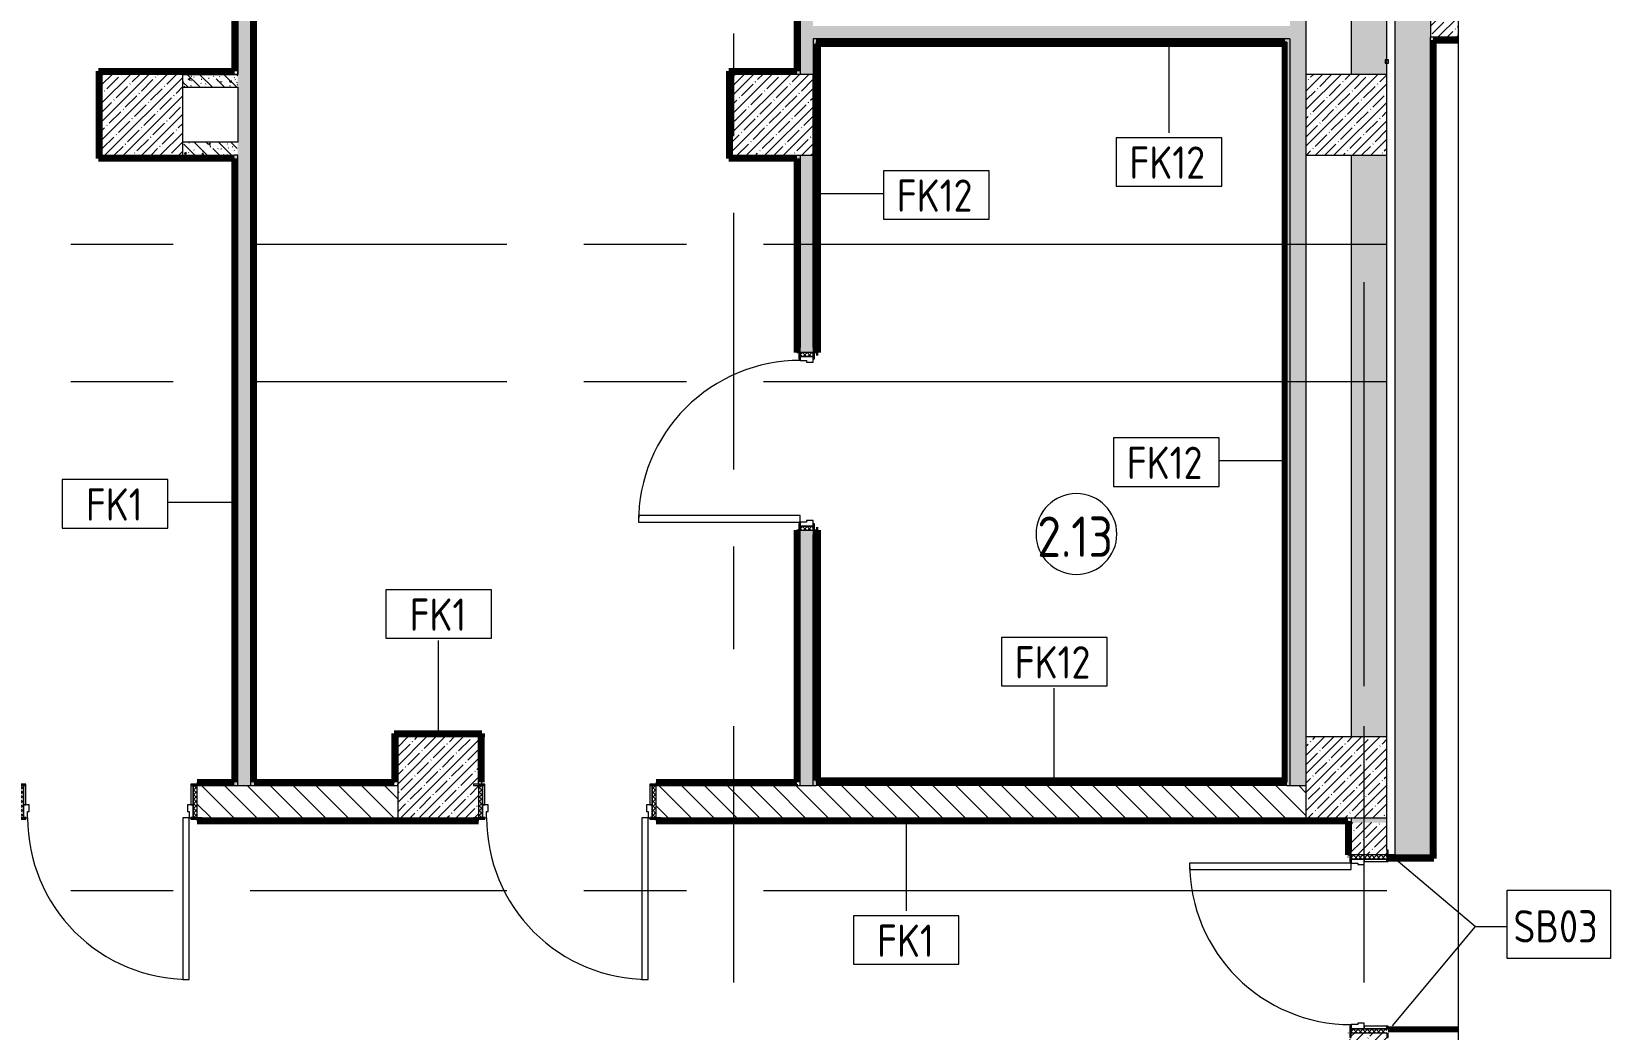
# Model space of a CAD drawing. Header units: millimetres. Extents: x 35157 to 232994, y -8553 to 29000.
# Drawn here: x 76315 to 86084, y 17291 to 23465 of the extents above; entities that cross this region are included whole.
import ezdxf

# ---------------------------------------------------------------- set-up
doc = ezdxf.new("R2010")
doc.units = ezdxf.units.MM
doc.linetypes.add('Осевая', pattern=[3175, 635, -476.25, 1587.5, -476.25])
for name, color, linetype, lineweight in [('A-AREA-IDEN', 7, 'Continuous', 9), ('A-DETL', 7, 'Continuous', 9), ('A-DETL-GENF', 7, 'Continuous', 9), ('A-DOOR', 7, 'Continuous', 9), ('A-DOOR-2', 7, 'Continuous', 13), ('A-DOOR-FRAM', 7, 'Continuous', 13), ('A-DOOR-FRAM-1', 7, 'Continuous', 9), ('A-WALL', 7, 'Continuous', 9), ('A-WALL-IDEN', 7, 'Continuous', 9), ('I-WALL', 7, 'Continuous', 9), ('S-COLS', 7, 'Continuous', 9), ('Оси', 7, 'Continuous', 9), ('Оси-2', 7, 'Осевая', 9)]:
    doc.layers.add(name, color=color, linetype=linetype, lineweight=lineweight)
for name, color, linetype, lineweight, true_color in [('A-DETL-GENF-1', 1, 'Continuous', 9, 0xff0000), ('A-WALL-1', 7, 'Continuous', 9, 0xc0c0c0), ('A-WALL-4', 7, 'Continuous', 9, 0xff80c0), ('A-WALL-8', 7, 'Continuous', 9, 0x3f92ba), ('G-ANNO-TEXT-1', 7, 'Continuous', 9, 0x3c3c3c), ('I-WALL-15', 7, 'Continuous', 80, 0x3f92ba), ('I-WALL-3', 7, 'Continuous', 9, 0x3f92ba), ('I-WALL-5', 7, 'Continuous', 9, 0xc0c0c0), ('I-WALL-9', 7, 'Continuous', 80, 0xff80c0)]:
    doc.layers.add(name, color=color, linetype=linetype, lineweight=lineweight, true_color=true_color)
doc.styles.add('GOST Common', font='GOST_Common.ttf', dxfattribs={"width": 0.9, "height": 200})
doc.styles.add('GOST Common_1', font='GOST_Common.ttf', dxfattribs={"width": 0.9, "height": 250})
pattern_1 = [(45, (0, 0), (-57.02463, 57.02463), []), (45, (57.025, 0), (-57.02463, 57.02463), [100.806, -20.161, 3.353, -16.808])]
pattern_2 = [(135, (0, 0), (-75.43415, -75.43415), [106.68, -17.78, 3.556, -17.78]), (135, (0, 75.39), (-75.43415, -75.43415), []), (50, (0, 0), (127.52922, -11.15758), [13.335, -146.685]), (355, (0, 0), (-24.66966, 133.74002), [10.668, -117.348]), (100.451, (10.63, -0.93), (102.85973, 122.58178), [11.333, -124.663]), (46.184, (0, 35.56), (189.75516, -29.43036), [20.002, -220.027]), (96.636, (15.81, 33.1), (166.1822, 173.1996), [17, -186.995]), (351.184, (0, 35.56), (166.18393, 173.19757), [16.002, -176.022]), (21, (17.78, 26.67), (106.13027, -71.58603), [13.335, -146.685]), (326, (17.78, 26.67), (43.26188, 128.93175), [10.668, -117.348]), (71.451, (26.62, 20.7), (149.39198, 57.34505), [11.333, -124.663]), (37.5, (0, 0), (2.162228, 59.188357), [3.353, -112.573, 3.353, -115.773, -117.793]), (37.5, (0, 0), (2.162228, 59.188357), [-235.052, 3.353, -114.44]), (7.5, (0, 0), (46.773857, 70.126152), [3.353, -64.567, 3.353, -109.906, -44.894]), (7.5, (0, 0), (46.773857, 70.126152), [-181.178, 3.353, -41.542]), (327.5, (-39.65, 0), (94.91367, -4.010093), [3.353, -41.097, 3.353, -135.331, -184.023]), (327.5, (-39.65, 0), (94.91367, -4.010093), [-183.134, 3.353, -180.67]), (317.5, (-57.43, 0), (103.69057, 17.79882), [3.353, -54.432, 3.353, -88.748, -130.683]), (317.5, (-57.43, 0), (103.69057, 17.79882), [-149.885, 3.353, -127.33])]
pattern_3 = [(0, (0, 0), (121.92, 30.48), [10.058, -81.382, 10.058, -81.382, -487.68]), (0, (0, 0), (121.92, 30.48), [-182.88, 10.058, -172.822, 10.058, -81.382, -213.36]), (0, (0, 0), (121.92, 30.48), [-457.2, 10.058, -50.902, 10.058, -142.342]), (120, (45.72, 15.24), (-87.356454, 90.345817), [10.058, -81.382, 10.058, -81.382, -487.68]), (120, (45.72, 15.24), (-87.356454, 90.345817), [-182.88, 10.058, -172.822, 10.058, -81.382, -213.36]), (120, (45.72, 15.24), (-87.356454, 90.345817), [-457.2, 10.058, -50.902, 10.058, -142.342]), (240, (60.96, 76.2), (-34.563546, -120.825817), [10.058, -81.382, 10.058, -81.382, -487.68]), (240, (60.96, 76.2), (-34.563546, -120.825817), [-182.88, 10.058, -172.822, 10.058, -81.382, -213.36]), (240, (60.96, 76.2), (-34.563546, -120.825817), [-457.2, 10.058, -50.902, 10.058, -142.342])]

# ---------------------------------------------------------------- blocks, each defined once
blk = doc.blocks.new('BSC_Колонна _Прямоугольная - 500х500-23287078-План отделки стен 2 этажа в осях 12-23')
at = {"layer": 'S-COLS'}
h = blk.add_hatch(dxfattribs=at)
h.set_pattern_fill('FP_19', color=256, style=0, pattern_type=2)
h.set_pattern_definition([(45, (-84450, -22950), (-57.02463, 57.02463), []), (45, (-84392.975, -22950), (-57.02463, 57.02463), [100.806, -20.161, 3.353, -16.808])])
h.paths.add_polyline_path([(-250, -250), (250, -250), (250, 250), (-250, 250)])
for p, q in [((250, 250), (-250, 250)), ((-250, 250), (-250, -250)), ((250, -250), (250, 250)), ((-250, -250), (250, -250))]:
    blk.add_line(p, q, dxfattribs=at)
blk = doc.blocks.new('BSC_Колонна _Прямоугольная - 500х500-V24-План отделки стен 2 этажа в осях 12-23')
at = {"layer": 'S-COLS'}
h = blk.add_hatch(dxfattribs=at)
h.set_pattern_fill('FP_34', color=256, style=0, pattern_type=2)
h.set_pattern_definition([(45, (-77000, -22950), (-57.02463, 57.02463), []), (45, (-76942.975, -22950), (-57.02463, 57.02463), [100.806, -20.161, 3.353, -16.808])])
h.paths.add_polyline_path([(-250, -250), (250, -250), (250, 250), (-250, 250)])
for p, q in [((250, 250), (-250, 250)), ((-250, 250), (-250, -250)), ((250, -250), (250, 250)), ((-250, -250), (250, -250))]:
    blk.add_line(p, q, dxfattribs=at)
blk = doc.blocks.new('110_Дверь_СКБ_1Ст_Внутренняя1 - Д-4 1100x2100h_су мгн-32391219-План отделки стен 2 этажа в осях 12-23')
at = {"layer": 'A-DOOR'}
h = blk.add_hatch(dxfattribs=at)
h.set_pattern_fill('FP_39', color=256, style=0, pattern_type=2)
h.set_pattern_definition([(135, (1751.41, 104.685), (-14.14214, -14.14214), []), (225, (1751.41, 104.685), (14.14214, -14.14214), [])])
h.paths.add_polyline_path([(562.5, 40), (537.5, 40), (537.5, -40), (562.5, -40)])
at = {"layer": 'A-DOOR-FRAM-1'}
h = blk.add_hatch(dxfattribs=at)
h.set_pattern_fill('FP_40', color=256, style=0, pattern_type=2)
h.set_pattern_definition([(45, (-371.384, 104.685), (-14.1421, 14.1421), []), (135, (-371.384, 104.685), (-14.1421, -14.1421), [])])
h.paths.add_polyline_path([(-512.5, 40), (-537.5, 40), (-537.5, -40), (-512.5, -40)])
at = {"layer": 'A-DOOR'}
blk.add_arc((-487.5, 40), 1000, 360, 90, dxfattribs=at)
at = {"layer": 'A-DOOR-2'}
for p, q in [((-487.5, 1040), (-487.5, 40)), ((-447.5, 1040), (-487.5, 1040)), ((-447.5, 40), (-447.5, 1040)), ((-487.5, 40), (-447.5, 40))]:
    blk.add_line(p, q, dxfattribs=at)
at = {"layer": 'A-DOOR-FRAM'}
for p, q in [((-497.5, 48), (-567.5, 48)), ((-567.5, 48), (-567.5, 40)), ((-567.5, 40), (-497.5, 40)), ((-512.5, 40), (-537.5, 40)), ((-537.5, 40), (-537.5, -40)), ((-487.5, 40), (-512.5, 40)), ((-512.5, 40), (-512.5, -40)), ((-512.5, -40), (-512.5, 40)), ((-497.5, 40), (-512.5, 40)), ((-512.5, 40), (-512.5, 39)), ((-512.5, 39), (-497.5, 39)), ((-497.5, 40), (-497.5, 48)), ((-497.5, 39), (-497.5, 40)), ((-487.5, 0), (-487.5, 40)), ((-477.5, 0), (-487.5, 0)), ((-477.5, -40), (-477.5, 0)), ((512.5, 0), (502.5, 0)), ((502.5, 0), (502.5, -40)), ((512.5, 40), (512.5, 0)), ((537.5, 40), (512.5, 40)), ((592.5, 48), (522.5, 48)), ((522.5, 48), (522.5, 40)), ((537.5, 40), (522.5, 40)), ((522.5, 40), (522.5, 39)), ((522.5, 40), (592.5, 40)), ((522.5, 39), (537.5, 39)), ((537.5, -40), (537.5, 40)), ((562.5, 40), (537.5, 40)), ((537.5, 40), (537.5, -40)), ((537.5, 39), (537.5, 40)), ((562.5, -40), (562.5, 40)), ((592.5, 40), (592.5, 48)), ((-497.5, -40), (-567.5, -40)), ((-567.5, -40), (-567.5, -48)), ((-567.5, -48), (-497.5, -48)), ((-537.5, -40), (-512.5, -40)), ((-497.5, -39), (-512.5, -39)), ((-512.5, -39), (-512.5, -40)), ((-512.5, -40), (-477.5, -40)), ((-512.5, -40), (-497.5, -40)), ((-497.5, -40), (-497.5, -39)), ((-497.5, -48), (-497.5, -40)), ((502.5, -40), (537.5, -40)), ((537.5, -39), (522.5, -39)), ((522.5, -39), (522.5, -40)), ((522.5, -40), (537.5, -40)), ((592.5, -40), (522.5, -40)), ((522.5, -40), (522.5, -48)), ((522.5, -48), (592.5, -48)), ((537.5, -40), (537.5, -39)), ((537.5, -40), (562.5, -40)), ((592.5, -48), (592.5, -40))]:
    blk.add_line(p, q, dxfattribs=at)
blk = doc.blocks.new('110_Дверь_СКБ_1Ст_Внутренняя1 - Д-4 1100x2100h_су мгн-32375332-План отделки стен 2 этажа в осях 12-23')
at = {"layer": 'A-DOOR'}
h = blk.add_hatch(dxfattribs=at)
h.set_pattern_fill('FP_41', color=256, style=0, pattern_type=2)
h.set_pattern_definition([(135, (1751.41, 164.685), (-14.14214, -14.14214), []), (225, (1751.41, 164.685), (14.14214, -14.14214), [])])
h.paths.add_polyline_path([(562.5, 100), (537.5, 100), (537.5, -100), (562.5, -100)])
at = {"layer": 'A-DOOR-FRAM-1'}
h = blk.add_hatch(dxfattribs=at)
h.set_pattern_fill('FP_42', color=256, style=0, pattern_type=2)
h.set_pattern_definition([(45, (-371.384, 164.685), (-14.1421, 14.1421), []), (135, (-371.384, 164.685), (-14.1421, -14.1421), [])])
h.paths.add_polyline_path([(-512.5, 100), (-537.5, 100), (-537.5, -100), (-512.5, -100)])
at = {"layer": 'A-DOOR'}
blk.add_arc((-487.5, 100), 1000, 360, 90, dxfattribs=at)
at = {"layer": 'A-DOOR-2'}
for p, q in [((-487.5, 1100), (-487.5, 100)), ((-447.5, 1100), (-487.5, 1100)), ((-447.5, 100), (-447.5, 1100)), ((-487.5, 100), (-447.5, 100))]:
    blk.add_line(p, q, dxfattribs=at)
at = {"layer": 'A-DOOR-FRAM'}
for p, q in [((-497.5, 108), (-567.5, 108)), ((-567.5, 108), (-567.5, 100)), ((-567.5, 100), (-497.5, 100)), ((-512.5, 100), (-537.5, 100)), ((-537.5, 100), (-537.5, -100)), ((-487.5, 100), (-512.5, 100)), ((-512.5, 100), (-512.5, 20)), ((-512.5, -100), (-512.5, 100)), ((-497.5, 100), (-512.5, 100)), ((-512.5, 100), (-512.5, 99)), ((-512.5, 99), (-497.5, 99)), ((-497.5, 100), (-497.5, 108)), ((-497.5, 99), (-497.5, 100)), ((-487.5, 60), (-487.5, 100)), ((512.5, 100), (512.5, 60)), ((537.5, 100), (512.5, 100)), ((592.5, 108), (522.5, 108)), ((522.5, 108), (522.5, 100)), ((537.5, 100), (522.5, 100)), ((522.5, 100), (522.5, 99)), ((522.5, 100), (592.5, 100)), ((522.5, 99), (537.5, 99)), ((537.5, 20), (537.5, 100)), ((562.5, 100), (537.5, 100)), ((537.5, 100), (537.5, -100)), ((537.5, 99), (537.5, 100)), ((562.5, -100), (562.5, 100)), ((592.5, 100), (592.5, 108)), ((-512.5, 20), (-477.5, 20)), ((-497.5, 20), (-512.5, 20)), ((-512.5, 20), (-512.5, -100)), ((-497.5, -100), (-497.5, 20)), ((-477.5, 60), (-487.5, 60)), ((-477.5, 20), (-477.5, 60)), ((512.5, 60), (502.5, 60)), ((502.5, 60), (502.5, 20)), ((502.5, 20), (537.5, 20)), ((537.5, 20), (522.5, 20)), ((522.5, 20), (522.5, -100)), ((537.5, -100), (537.5, 20)), ((-497.5, -100), (-567.5, -100)), ((-567.5, -100), (-567.5, -108)), ((-567.5, -108), (-497.5, -108)), ((-537.5, -100), (-512.5, -100)), ((-512.5, -100), (-497.5, -100)), ((-497.5, -108), (-497.5, -100)), ((522.5, -100), (537.5, -100)), ((592.5, -100), (522.5, -100)), ((522.5, -100), (522.5, -108)), ((522.5, -108), (592.5, -108)), ((537.5, -100), (562.5, -100)), ((592.5, -108), (592.5, -100))]:
    blk.add_line(p, q, dxfattribs=at)
blk = doc.blocks.new('110_Дверь_СКБ_1Ст_Внутренняя1 - Д-4 _л_ 1100x2100h_су мгн-32399982-План отделки стен 2 этажа в осях 12-23')
at = {"layer": 'A-DOOR'}
h = blk.add_hatch(dxfattribs=at)
h.set_pattern_fill('FP_37', color=256, style=0, pattern_type=2)
h.set_pattern_definition([(135, (1751.41, 174.685), (-14.14214, -14.14214), []), (225, (1751.41, 174.685), (14.14214, -14.14214), [])])
h.paths.add_polyline_path([(537.5, 110), (537.5, -110), (562.5, -110), (562.5, 110), (541.5, 110)])
at = {"layer": 'A-DOOR-FRAM-1'}
h = blk.add_hatch(dxfattribs=at)
h.set_pattern_fill('FP_38', color=256, style=0, pattern_type=2)
h.set_pattern_definition([(45, (-371.384, 174.685), (-14.1421, 14.1421), []), (135, (-371.384, 174.685), (-14.1421, -14.1421), [])])
h.paths.add_polyline_path([(-537.5, -110), (-512.5, -110), (-512.5, 110), (-537.5, 110)])
at = {"layer": 'A-DOOR'}
blk.add_arc((512.5, 110), 1000, 90, 180, dxfattribs=at)
at = {"layer": 'A-DOOR-2'}
for p, q in [((512.5, 1110), (472.5, 1110)), ((472.5, 1110), (472.5, 110)), ((512.5, 110), (512.5, 1110)), ((472.5, 110), (512.5, 110))]:
    blk.add_line(p, q, dxfattribs=at)
at = {"layer": 'A-DOOR-FRAM'}
for p, q in [((-497.5, 118), (-567.5, 118)), ((-567.5, 118), (-567.5, 110)), ((-567.5, 110), (-497.5, 110)), ((-512.5, 110), (-537.5, 110)), ((-537.5, 110), (-537.5, -110)), ((-487.5, 110), (-512.5, 110)), ((-512.5, 110), (-512.5, 30)), ((-512.5, -110), (-512.5, 110)), ((-497.5, 110), (-512.5, 110)), ((-512.5, 110), (-512.5, 109)), ((-512.5, 109), (-497.5, 109)), ((-497.5, 110), (-497.5, 118)), ((-497.5, 109), (-497.5, 110)), ((-487.5, 70), (-487.5, 110)), ((512.5, 110), (512.5, 70)), ((537.5, 110), (512.5, 110)), ((592.5, 118), (522.5, 118)), ((522.5, 118), (522.5, 110)), ((537.5, 110), (522.5, 110)), ((522.5, 110), (522.5, 109)), ((522.5, 110), (592.5, 110)), ((522.5, 109), (537.5, 109)), ((537.5, 30), (537.5, 110)), ((562.5, 110), (537.5, 110)), ((537.5, 110), (537.5, -110)), ((537.5, 109), (537.5, 110)), ((562.5, -110), (562.5, 110)), ((592.5, 110), (592.5, 118)), ((-512.5, 30), (-477.5, 30)), ((-497.5, 30), (-512.5, 30)), ((-512.5, 30), (-512.5, -110)), ((-497.5, -110), (-497.5, 30)), ((-477.5, 70), (-487.5, 70)), ((-477.5, 30), (-477.5, 70)), ((512.5, 70), (502.5, 70)), ((502.5, 70), (502.5, 30)), ((502.5, 30), (537.5, 30)), ((537.5, 30), (522.5, 30)), ((522.5, 30), (522.5, -110)), ((537.5, -110), (537.5, 30)), ((-538.5, -110), (-567.5, -110)), ((-567.5, -110), (-567.5, -118)), ((-567.5, -118), (-538.5, -118)), ((-517.5, -110), (-512.5, -110)), ((-497.5, -110), (-517.5, -110)), ((-517.5, -118), (-497.5, -118)), ((-512.5, -110), (-497.5, -110)), ((-497.5, -118), (-497.5, -110)), ((522.5, -110), (537.5, -110)), ((541.5, -110), (522.5, -110)), ((522.5, -110), (522.5, -118)), ((522.5, -118), (541.5, -118)), ((537.5, -110), (541.5, -110)), ((592.5, -110), (562.5, -110)), ((562.5, -118), (592.5, -118)), ((592.5, -118), (592.5, -110))]:
    blk.add_line(p, q, dxfattribs=at)
blk = doc.blocks.new('BSC_Колонна _Прямоугольная - 500х500-V38-План отделки стен 2 этажа в осях 12-23')
at = {"layer": 'S-COLS'}
h = blk.add_hatch(dxfattribs=at)
h.set_pattern_fill('FP_57', color=256, style=0, pattern_type=2)
h.set_pattern_definition([(45, (-78830, -18850), (-57.02463, 57.02463), []), (45, (-78772.975, -18850), (-57.02463, 57.02463), [100.806, -20.161, 3.353, -16.808])])
h.paths.add_polyline_path([(-94.8, -250), (250, -250), (250, -50), (220, -50), (220, -42), (250, -42), (250, 250), (-250, 250), (-250, -250)])
for p, q in [((250, 250), (-250, 250)), ((-250, 250), (-250, -250)), ((250, -42), (250, 250)), ((-250, -250), (220, -250))]:
    blk.add_line(p, q, dxfattribs=at)
blk = doc.blocks.new('BSC_Колонна _Прямоугольная - 500х500-V39-План отделки стен 2 этажа в осях 12-23')
at = {"layer": 'S-COLS'}
h = blk.add_hatch(dxfattribs=at)
h.set_pattern_fill('FP_58', color=256, style=0, pattern_type=2)
h.set_pattern_definition([(45, (-84450, -18850), (-57.02463, 57.02463), []), (45, (-84392.975, -18850), (-57.02463, 57.02463), [100.806, -20.161, 3.353, -16.808])])
h.paths.add_polyline_path([(-250, -250), (250, -250), (250, 250), (-250, 250)])
for p, q in [((250, 250), (-250, 250)), ((-250, 250), (-250, -250)), ((250, -250), (250, 250)), ((-250, -250), (250, -250))]:
    blk.add_line(p, q, dxfattribs=at)
blk = doc.blocks.new('BSC_Колонна _Прямоугольная - 500х500-V40-План отделки стен 2 этажа в осях 12-23')
at = {"layer": 'S-COLS'}
h = blk.add_hatch(dxfattribs=at)
h.set_pattern_fill('FP_59', color=256, style=0, pattern_type=2)
h.set_pattern_definition([(45, (-80900, -22950), (-57.02463, 57.02463), []), (45, (-80842.975, -22950), (-57.02463, 57.02463), [100.806, -20.161, 3.353, -16.808])])
h.paths.add_polyline_path([(-250, -250), (250, -250), (250, 250), (-250, 250), (-250, -203.6)])
for p, q in [((250, 250), (-250, 250)), ((-250, 250), (-250, -250)), ((250, -250), (250, 250)), ((-250, -250), (250, -250))]:
    blk.add_line(p, q, dxfattribs=at)
blk = doc.blocks.new('DET_L_Линия разрыва - М100-32980995-План отделки стен 2 этажа в осях 12-23')
at = {"layer": 'A-DETL-GENF'}
blk.add_line((25000, 0), (12800, 0), dxfattribs=at)
blk = doc.blocks.new('М_стена_0001 - Типоразмер_без рамки-25382661-План отделки стен 2 этажа в осях 12-23')
at = {"layer": 'A-WALL-IDEN'}
for p, q in [((3.258, 1.523), (-3.273, 1.523)), ((-3.273, 1.523), (-3.273, -1.477)), ((3.258, -1.477), (3.258, 1.523)), ((-3.273, -1.477), (3.258, -1.477))]:
    blk.add_line(p, q, dxfattribs=at)
blk = doc.blocks.new('Марка_Помещения - Номер-25198446-План отделки стен 2 этажа в осях 12-23')
at = {"layer": 'A-AREA-IDEN'}
for start, end in [(360, 180), (180, 360)]:
    blk.add_arc((0, 0), 2.5, start, end, dxfattribs=at)

msp = doc.modelspace()

# ---------------------------------------------------------------- hatches: boundary and pattern name
at = {"layer": 'A-DETL-GENF-1'}
msp.add_hatch(color=256, dxfattribs=at).paths.add_polyline_path([(84700, 18349), (84750, 18349), (84750, 18370), (84700, 18370)])
at = {"layer": 'I-WALL'}
h = msp.add_hatch(dxfattribs=at)
h.set_pattern_fill('FP_18', color=256, style=0, pattern_type=2)
h.set_pattern_definition(pattern_1)
h.paths.add_polyline_path([(84750, 18370), (84970, 18370), (84970, 27100), (84750, 27100), (84750, 19943.2)])
h = msp.add_hatch(dxfattribs=at)
h.set_pattern_fill('FP_28', color=256, style=0, pattern_type=2)
h.set_pattern_definition(pattern_2)
h.paths.add_polyline_path([(77590, 18800), (77670, 18800), (77670, 26900), (77590, 26900), (77590, 18820)])
h = msp.add_hatch(dxfattribs=at)
h.set_pattern_fill('FP_63', color=256, style=0, pattern_type=2)
h.set_pattern_definition(pattern_3)
h.paths.add_polyline_path([(77690, 18800), (77690, 26900), (77670, 26900), (77670, 18800)])
h = msp.add_hatch(dxfattribs=at)
h.set_pattern_fill('FP_28', color=256, style=0, pattern_type=2)
h.set_pattern_definition(pattern_2)
h.paths.add_polyline_path([(84200, 18800), (84200, 26900), (84100.7, 26900), (84100.7, 18800)])
h = msp.add_hatch(dxfattribs=at)
h.set_pattern_fill('FP_63', color=256, style=0, pattern_type=2)
h.set_pattern_definition(pattern_3)
h.paths.add_polyline_path([(81070, 23200), (81070, 23570), (81062, 23570), (81062, 23600), (81050, 23600), (81050, 23200)])
h.paths.add_polyline_path([(81062, 24700), (81062, 24730), (81070, 24730), (81070, 26600), (81050, 26600), (81050, 24700)])
h = msp.add_hatch(dxfattribs=at)
h.set_pattern_fill('FP_28', color=256, style=0, pattern_type=2)
h.set_pattern_definition(pattern_2)
h.paths.add_polyline_path([(81070, 23200), (81150, 23200), (81150, 23600), (81070, 23600), (81070, 23570)])
h.paths.add_polyline_path([(81070, 24700), (81150, 24700), (81150, 26600), (81070, 26600), (81070, 24730)])
h = msp.add_hatch(dxfattribs=at)
h.set_pattern_fill('FP_18', color=256, style=0, pattern_type=2)
h.set_pattern_definition(pattern_1)
h.paths.add_polyline_path([(84700, 15150), (84700, 15530), (84480, 15530), (84480, 15150)])
h.paths.add_polyline_path([(84700, 18570), (84700, 18600), (84480, 18600), (84480, 18570)])
h.paths.add_polyline_path([(84488.5, 19100), (84700, 19100), (84700, 22700), (84480, 22700), (84480, 19100)])
h.paths.add_polyline_path([(84700, 23200), (84700, 26600), (84480, 26600), (84480, 23200), (84604.1, 23200)])
h = msp.add_hatch(dxfattribs=at)
h.set_pattern_fill('FP_63', color=256, style=0, pattern_type=2)
h.set_pattern_definition(pattern_3)
h.paths.add_polyline_path([(77570, 23220), (77590, 23220), (77590, 26530), (77570, 26529), (77570, 23221)])
h = msp.add_hatch(dxfattribs=at)
h.set_pattern_fill('FP_18', color=256, style=0, pattern_type=2)
h.set_pattern_definition(pattern_1)
h.paths.add_polyline_path([(85140.7, 23430), (85140.7, 23680), (84970, 23680), (84970, 23430)])
h = msp.add_hatch(dxfattribs=at)
h.set_pattern_fill('FP_28', color=256, style=0, pattern_type=2)
h.set_pattern_definition(pattern_2)
h.paths.add_polyline_path([(84100.7, 23420), (84100.7, 23500), (81150, 23500), (81150, 23420), (84080.7, 23420)])
h = msp.add_hatch(dxfattribs=at)
h.set_pattern_fill('FP_63', color=256, style=0, pattern_type=2)
h.set_pattern_definition(pattern_3)
h.paths.add_polyline_path([(84069.7, 23400), (84080.7, 23400), (84080.7, 23420), (81150, 23420), (81150, 23400), (83236.2, 23400)])
h = msp.add_hatch(dxfattribs=at)
h.set_pattern_fill('FP_63', color=256, style=0, pattern_type=2)
h.set_pattern_definition(pattern_3)
h.paths.add_polyline_path([(81150, 18800), (81170, 18800), (81170, 20380), (81158, 20380), (81158, 20350), (81150, 20350), (81150, 19943.2)])
h.paths.add_polyline_path([(81170, 21480), (81170, 23400), (81150, 23400), (81150, 21510), (81158, 21510), (81158, 21480)])
h = msp.add_hatch(dxfattribs=at)
h.set_pattern_fill('FP_63', color=256, style=0, pattern_type=2)
h.set_pattern_definition(pattern_3)
h.paths.add_polyline_path([(84100.7, 18800), (84100.7, 23420), (84080.7, 23420), (84080.7, 18800)])
h = msp.add_hatch(dxfattribs=at)
h.set_pattern_fill('FP_63', color=256, style=0, pattern_type=2)
h.set_pattern_definition(pattern_3)
h.paths.add_polyline_path([(84970, 23410), (85140.7, 23410), (85140.7, 23430), (84970, 23430)])
h = msp.add_hatch(dxfattribs=at)
h.set_pattern_fill('FP_63', color=256, style=0, pattern_type=2)
h.set_pattern_definition(pattern_3)
h.paths.add_polyline_path([(84990, 18370), (84990, 23430), (84970, 23430), (84970, 18370)])
h = msp.add_hatch(dxfattribs=at)
h.set_pattern_fill('FP_63', color=256, style=0, pattern_type=2)
h.set_pattern_definition(pattern_3)
h.paths.add_polyline_path([(76730, 22700), (76750, 22700), (76750, 23220), (76730, 23220), (76730, 23200)])
h = msp.add_hatch(dxfattribs=at)
h.set_pattern_fill('FP_63', color=256, style=0, pattern_type=2)
h.set_pattern_definition(pattern_3)
h.paths.add_polyline_path([(77590, 23200), (77590, 23220), (76750, 23220), (76750, 23200), (77250, 23200)])
h = msp.add_hatch(dxfattribs=at)
h.set_pattern_fill('FP_28', color=256, style=0, pattern_type=2)
h.set_pattern_definition(pattern_2)
h.paths.add_polyline_path([(77590, 23120), (77590, 23200), (77250, 23200), (77250, 23120)])
h = msp.add_hatch(dxfattribs=at)
h.set_pattern_fill('FP_63', color=256, style=0, pattern_type=2)
h.set_pattern_definition(pattern_3)
h.paths.add_polyline_path([(80630, 22700), (80650, 22700), (80650, 23220), (80630, 23220), (80630, 22746.4)])
h = msp.add_hatch(dxfattribs=at)
h.set_pattern_fill('FP_63', color=256, style=0, pattern_type=2)
h.set_pattern_definition(pattern_3)
h.paths.add_polyline_path([(81050, 23200), (81050, 23220), (80650, 23220), (80650, 23200)])
h = msp.add_hatch(dxfattribs=at)
h.set_pattern_fill('FP_28', color=256, style=0, pattern_type=2)
h.set_pattern_definition(pattern_2)
h.paths.add_polyline_path([(77590, 22700), (77590, 22780), (77250, 22780), (77250, 22700), (77570, 22700)])
h = msp.add_hatch(dxfattribs=at)
h.set_pattern_fill('FP_63', color=256, style=0, pattern_type=2)
h.set_pattern_definition(pattern_3)
h.paths.add_polyline_path([(77569, 22680), (77570, 22680), (77570, 22700), (76730, 22700), (76730, 22680), (77250, 22680)])
h = msp.add_hatch(dxfattribs=at)
h.set_pattern_fill('FP_63', color=256, style=0, pattern_type=2)
h.set_pattern_definition(pattern_3)
h.paths.add_polyline_path([(77570, 18820), (77590, 18820), (77590, 22700), (77570, 22700), (77570, 18821)])
h = msp.add_hatch(dxfattribs=at)
h.set_pattern_fill('FP_63', color=256, style=0, pattern_type=2)
h.set_pattern_definition(pattern_3)
h.paths.add_polyline_path([(81050, 22680), (81050, 22700), (80630, 22700), (80630, 22680), (81049, 22680)])
h = msp.add_hatch(dxfattribs=at)
h.set_pattern_fill('FP_63', color=256, style=0, pattern_type=2)
h.set_pattern_definition(pattern_3)
h.paths.add_polyline_path([(81070, 18820), (81070, 20350), (81062, 20350), (81062, 20380), (81050, 20380), (81050, 18820)])
h.paths.add_polyline_path([(81050, 21480), (81062, 21480), (81062, 21510), (81070, 21510), (81070, 22700), (81050, 22700), (81050, 21812)])
h = msp.add_hatch(dxfattribs=at)
h.set_pattern_fill('FP_28', color=256, style=0, pattern_type=2)
h.set_pattern_definition(pattern_2)
h.paths.add_polyline_path([(81070, 18800), (81150, 18800), (81150, 20380), (81070, 20380), (81070, 18820)])
h.paths.add_polyline_path([(81070, 21480), (81150, 21480), (81150, 22700), (81070, 22700), (81070, 21510)])
h = msp.add_hatch(dxfattribs=at)
h.set_pattern_fill('FP_63', color=256, style=0, pattern_type=2)
h.set_pattern_definition(pattern_3)
h.paths.add_polyline_path([(78580, 18820), (78580, 19120), (78560, 19120), (78560, 18820)])
h = msp.add_hatch(dxfattribs=at)
h.set_pattern_fill('FP_63', color=256, style=0, pattern_type=2)
h.set_pattern_definition(pattern_3)
h.paths.add_polyline_path([(79100, 19100), (79100, 19120), (78580, 19120), (78580, 19100), (79080, 19100)])
h = msp.add_hatch(dxfattribs=at)
h.set_pattern_fill('FP_63', color=256, style=0, pattern_type=2)
h.set_pattern_definition(pattern_3)
h.paths.add_polyline_path([(79080, 18808), (79100, 18808), (79100, 19100), (79080, 19100)])
h = msp.add_hatch(dxfattribs=at)
h.set_pattern_fill('FP_20', color=256, style=0, pattern_type=2)
h.set_pattern_definition([(135, (0, 0), (-70.71068, -70.71068), [])])
h.paths.add_polyline_path([(84200, 18600), (84200, 18800), (80180, 18800), (80180, 18600), (83236.2, 18600)])
h.paths.add_polyline_path([(77340, 18600), (78580, 18600), (78580, 18800), (77340, 18800)])
h.paths.add_polyline_path([(76240, 18600), (76240, 18800), (74040, 18800), (74040, 18600), (76210, 18600)])
h.paths.add_polyline_path([(73540, 18600), (73540, 18800), (66760, 18800), (66760, 18600), (72733.8, 18600)])
h = msp.add_hatch(dxfattribs=at)
h.set_pattern_fill('FP_63', color=256, style=0, pattern_type=2)
h.set_pattern_definition(pattern_3)
h.paths.add_polyline_path([(77590, 18800), (77590, 18820), (77340, 18820), (77340, 18808), (77370, 18808), (77370, 18800)])
h.paths.add_polyline_path([(76210, 18800), (76210, 18808), (76240, 18808), (76240, 18820), (74060, 18820), (74060, 18800), (74234.2, 18800)])
h = msp.add_hatch(dxfattribs=at)
h.set_pattern_fill('FP_63', color=256, style=0, pattern_type=2)
h.set_pattern_definition(pattern_3)
h.paths.add_polyline_path([(77690, 18800), (78580, 18800), (78580, 18820), (77690, 18820)])
h = msp.add_hatch(dxfattribs=at)
h.set_pattern_fill('FP_63', color=256, style=0, pattern_type=2)
h.set_pattern_definition(pattern_3)
h.paths.add_polyline_path([(80210, 18800), (81070, 18800), (81070, 18820), (80180, 18820), (80180, 18808), (80210, 18808), (80210, 18800.7)])
h = msp.add_hatch(dxfattribs=at)
h.set_pattern_fill('FP_63', color=256, style=0, pattern_type=2)
h.set_pattern_definition(pattern_3)
h.paths.add_polyline_path([(83236.2, 18800), (84080.7, 18800), (84080.7, 18820), (81170, 18820), (81170, 18800)])
h = msp.add_hatch(dxfattribs=at)
h.set_pattern_fill('FP_63', color=256, style=0, pattern_type=2)
h.set_pattern_definition(pattern_3)
h.paths.add_polyline_path([(84460, 18580), (84460, 18600), (80210, 18599.9), (80210, 18592), (80180, 18592), (80180, 18580), (84459, 18580)])
h.paths.add_polyline_path([(77370, 18580), (79080, 18580), (79080, 18592), (79050, 18592), (79050, 18600), (77370, 18599.7), (77370, 18592), (77340, 18592), (77340, 18580)])
h.paths.add_polyline_path([(76240, 18580), (76240, 18592), (76210, 18592), (76210, 18600), (66760, 18600), (66760, 18580), (76210, 18580)])
h = msp.add_hatch(dxfattribs=at)
h.set_pattern_fill('FP_63', color=256, style=0, pattern_type=2)
h.set_pattern_definition(pattern_3)
h.paths.add_polyline_path([(84460, 16150), (84480, 16150), (84479.5, 17240), (84472, 17240), (84472, 17270), (84460, 17270), (84460, 16151)])
h.paths.add_polyline_path([(84472, 18370), (84472, 18400), (84480, 18400), (84480, 18600), (84460, 18600), (84460, 18370)])
h = msp.add_hatch(dxfattribs=at)
h.set_pattern_fill('FP_18', color=256, style=0, pattern_type=2)
h.set_pattern_definition(pattern_1)
h.paths.add_polyline_path([(84480, 15530), (84700, 15530), (84700, 17270), (84480, 17269), (84480, 16050)])
h.paths.add_polyline_path([(84700, 18370), (84700, 18570), (84480, 18570), (84480, 18370)])
h = msp.add_hatch(dxfattribs=at)
h.set_pattern_fill('FP_63', color=256, style=0, pattern_type=2)
h.set_pattern_definition(pattern_3)
h.paths.add_polyline_path([(84750, 18349.5), (84991, 18349.5), (84990, 18369.5), (84750, 18369.5), (84750, 18352.6)])
at = {"layer": 'I-WALL-3'}
for points in [[(81170, 23389), (84069.7, 23389), (84069.7, 23400), (81170, 23400)], [(84069.7, 18831), (84080.7, 18831), (84080.7, 23400), (84069.7, 23400), (84069.7, 19943.2)], [(83236.2, 18820), (84080.7, 18820), (84080.7, 18831), (81170, 18831), (81170, 18820)]]:
    msp.add_hatch(color=256, dxfattribs=at).paths.add_polyline_path(points)
h = msp.add_hatch(color=256, dxfattribs=at)
h.paths.add_polyline_path([(81181, 18831), (81181, 20380), (81170, 20380), (81170, 18831)])
h.paths.add_polyline_path([(81170, 21480), (81181, 21480), (81181, 23389), (81170, 23389), (81170, 21812)])

# ---------------------------------------------------------------- linework, layer by layer
at = {"layer": 'A-DETL'}
for p, q in [((84750, 18370), (84700, 18370)), ((84700, 18370), (84700, 18349)), ((84750, 18349), (84750, 18370)), ((84700, 18349), (84750, 18349))]:
    msp.add_line(p, q, dxfattribs=at)
at = {"layer": 'A-WALL'}
for p, q in [((77570, 26530), (77570, 23220)), ((77590, 26550), (77590, 23220)), ((77590, 23220), (77590, 26530)), ((81070, 23570), (81070, 23200)), ((84100.7, 23420), (81150, 23420)), ((81150, 23420), (81150, 23200)), ((84100.7, 23420), (84100.7, 18800)), ((84970, 18370), (84970, 23430)), ((84990, 23409), (84990, 23410)), ((81050, 23220), (80650, 23220)), ((77590, 22700), (77570, 22700)), ((77590, 18800), (77590, 22700)), ((81050, 22680), (81050, 21480)), ((81070, 22700), (81070, 21510)), ((81150, 21510), (81150, 22700)), ((81070, 18800), (81070, 20350)), ((81150, 18800), (81150, 20350)), ((79100, 18820), (79100, 19100)), ((77570, 18820), (77340, 18820)), ((77370, 18800), (77590, 18800)), ((77570, 18821), (77570, 18820)), ((77590, 18800), (78580, 18800)), ((77691, 18820), (77690, 18820)), ((78560, 18821), (78560, 18820)), ((80210, 18800), (81170, 18800)), ((84080.7, 18831), (84080.7, 18820)), ((84080.7, 18800), (84200, 18800)), ((77370, 18600), (78580, 18600)), ((80210, 18600), (84200, 18600)), ((84460, 18580), (84460, 18370)), ((84480, 18600), (84480, 18400)), ((84991, 18369.5), (84990, 18369.5))]:
    msp.add_line(p, q, dxfattribs=at)
at = {"layer": 'A-WALL-1'}
for p, q in [((84710, 23290.5), (84690, 23290.5)), ((84690, 23290.5), (84690, 23270.5)), ((84690, 23270.5), (84710, 23270.5)), ((84710, 23270.5), (84710, 23290.5)), ((84715, 18349), (84715, 18338.5)), ((84715, 18338.5), (84735, 18338.5)), ((84735, 18338.5), (84735, 18349))]:
    msp.add_line(p, q, dxfattribs=at)
at = {"layer": 'A-WALL-4'}
for p, q in [((77690, 26879), (77690, 18820)), ((84990, 23409), (84990, 18370)), ((81050, 23220), (81050, 23221)), ((77570, 22680), (77569, 22680)), ((77570, 18821), (77570, 22680)), ((81050, 22680), (81049, 22680)), ((78560, 18821), (78560, 19120)), ((77691, 18820), (78560, 18820)), ((81049, 18820), (81050, 18820)), ((84460, 18580), (84459, 18580))]:
    msp.add_line(p, q, dxfattribs=at)
at = {"layer": 'A-WALL-8'}
for p, q in [((81170, 23400), (81170, 23389)), ((84080.7, 23400), (84069.7, 23400)), ((84080.7, 18831), (84080.7, 23400)), ((81170, 18831), (81170, 18820))]:
    msp.add_line(p, q, dxfattribs=at)
at = {"layer": 'A-WALL-IDEN'}
for p, q in [((83352.3, 23394.5), (83352.3, 22838.7)), ((81175.5, 22462.4), (81586.4, 22462.4)), ((84075.2, 20808.8), (83662.7, 20808.8)), ((77569.5, 20551), (77157, 20551)), ((78833.3, 19120.5), (78833.3, 19697.2)), ((82642.7, 18825.5), (82642.7, 19402.2)), ((81725.8, 18579.5), (81725.8, 18023.7))]:
    msp.add_line(p, q, dxfattribs=at)
at = {"layer": 'G-ANNO-TEXT-1'}
for p, q in [((84757.3, 18341.3), (85248.5, 17928.4)), ((84736.2, 17311.7), (85248.5, 17928.4)), ((85248.5, 17928.4), (85443.8, 17928.4)), ((85248.5, 17928.4), (85443.8, 17928.4))]:
    msp.add_line(p, q, dxfattribs=at)
at = {"layer": 'G-ANNO-TEXT-1', "flags": 128}
msp.add_lwpolyline([(85443.8, 18152.8), (86083.6, 18152.8), (86083.6, 17728.8), (85443.8, 17728.8)], close=True, dxfattribs=at)
at = {"layer": 'I-WALL-15'}
for p, q in [((84069.7, 23400), (81170, 23400)), ((81170, 23389), (84069.7, 23389)), ((81170, 23389), (81170, 21480)), ((81181, 21480), (81181, 23389)), ((84069.7, 18831), (84069.7, 23400)), ((81170, 21480), (81181, 21480)), ((81170, 20380), (81170, 18831)), ((81181, 20380), (81170, 20380)), ((81181, 18831), (81181, 20380)), ((81170, 18820), (84080.7, 18820)), ((84069.7, 18831), (81181, 18831))]:
    msp.add_line(p, q, dxfattribs=at)
at = {"layer": 'I-WALL-5'}
for p, q in [((84750, 27100), (84750, 18370)), ((77670, 26880), (77670, 18800)), ((84200.7, 23200), (84200.7, 26900)), ((84970, 26850), (84970, 23430)), ((84480, 26600), (84480, 23200)), ((84700, 23200), (84700, 26600)), ((85140.7, 23430), (84970, 23430)), ((84970, 23410), (84990, 23410)), ((84990, 23410), (84990, 23430)), ((77590, 23200), (77250, 23200)), ((77250, 23200), (77590, 23200)), ((77590, 23220), (77590, 23200)), ((77590, 23200), (77590, 23220)), ((77250, 23120), (77590, 23120)), ((77590, 23120), (77590, 22780)), ((77590, 22780), (77250, 22780)), ((77250, 22700), (77570, 22700)), ((84200.7, 19100), (84200.7, 22700)), ((84480, 22700), (84480, 19100)), ((84700, 19100), (84700, 22700)), ((81050, 21480), (81062, 21480)), ((81158, 21480), (81170, 21480)), ((81062, 20380), (81050, 20380)), ((81170, 20380), (81158, 20380)), ((77340, 18820), (77340, 18808)), ((79100, 18808), (79100, 18820)), ((80180, 18820), (80180, 18808)), ((84080.7, 18800), (81170, 18800)), ((77340, 18592), (77340, 18580)), ((79080, 18580), (79080, 18592)), ((80180, 18592), (80180, 18580)), ((84700, 18400), (84700, 18600)), ((84460, 18370), (84472, 18370)), ((84750, 18370), (84990, 18370)), ((84990, 18369.5), (84750, 18369.5))]:
    msp.add_line(p, q, dxfattribs=at)
at = {"layer": 'I-WALL-9'}
for p, q in [((77691, 18821), (77691, 26879)), ((77569, 26529), (77569, 23221)), ((81049, 23600), (81049, 23221)), ((81050, 23221), (81050, 23600)), ((85140.7, 23410), (84990, 23410)), ((84991, 23409), (85140.7, 23409)), ((84991, 18348.5), (84991, 23409)), ((76729, 23221), (76729, 22679)), ((77569, 23221), (76729, 23221)), ((76730, 22680), (76730, 23220)), ((76730, 23220), (77570, 23220)), ((80629, 23221), (80629, 22679)), ((81049, 23221), (80629, 23221)), ((80630, 22680), (80630, 23220)), ((80630, 23220), (80650, 23220)), ((76729, 22679), (77569, 22679)), ((77569, 22680), (76730, 22680)), ((77569, 22679), (77569, 18821)), ((80629, 22679), (81049, 22679)), ((81049, 22680), (80630, 22680)), ((81049, 21480), (81049, 22680)), ((81049, 21480), (81050, 21480)), ((81050, 20380), (81049, 20380)), ((81049, 20380), (81049, 18821)), ((81050, 18820), (81050, 20380)), ((78559, 19121), (78559, 18821)), ((79101, 19121), (78559, 19121)), ((78560, 19120), (79100, 19120)), ((79100, 19120), (79100, 19100)), ((79101, 18820), (79101, 19121)), ((77569, 18821), (77340, 18821)), ((77340, 18821), (77340, 18820)), ((78559, 18821), (77691, 18821)), ((79100, 18820), (79101, 18820)), ((81049, 18821), (80180, 18821)), ((80180, 18821), (80180, 18820)), ((80180, 18820), (81049, 18820)), ((79080, 18580), (77340, 18580)), ((77340, 18580), (77340, 18579)), ((77340, 18579), (79080, 18579)), ((79080, 18579), (79080, 18580)), ((84459, 18580), (80180, 18580)), ((80180, 18580), (80180, 18579)), ((80180, 18579), (84459, 18579)), ((84459, 18579), (84459, 18370)), ((84459, 18370), (84460, 18370)), ((84990, 18370), (84990, 18369.5)), ((84708, 18348.5), (84991, 18348.5)), ((84991, 18349.5), (84750, 18349.5)), ((85140.7, 17291), (84708, 17291))]:
    msp.add_line(p, q, dxfattribs=at)
at = {"layer": 'Оси'}
for p, q in [((82200, 22150), (84700, 22150)), ((84560, 19415.1), (84560, 21915.1)), ((82200, 21300), (84700, 21300)), ((82200, 18150), (84700, 18150))]:
    msp.add_line(p, q, dxfattribs=at)
at = {"layer": 'Оси-2'}
for p, q in [((80660, 593.7), (80660, 24890.1)), ((38456.8, 22150), (82200, 22150)), ((38456.8, 21300), (82200, 21300)), ((84560, 593.7), (84560, 19415.1)), ((38456.8, 18150), (82200, 18150))]:
    msp.add_line(p, q, dxfattribs=at)

# ---------------------------------------------------------------- block references
at = {"layer": 'A-AREA-IDEN', "xscale": 99.99999999999993, "yscale": 99.99999999999993, "zscale": 99.99999999999993}
msp.add_blockref('Марка_Помещения - Номер-25198446-План отделки стен 2 этажа в осях 12-23', (82779.5, 20355.9), dxfattribs=at)
at = {"layer": 'A-DETL-GENF', "rotation": 90.00000000000031}
msp.add_blockref('DET_L_Линия разрыва - М100-32980995-План отделки стен 2 этажа в осях 12-23', (85140.7, 2380.8), dxfattribs=at)
at = {"layer": 'A-DOOR'}
for name, p, rotation in [('110_Дверь_СКБ_1Ст_Внутренняя1 - Д-4 1100x2100h_су мгн-32391219-План отделки стен 2 этажа в осях 12-23', (81110, 20917.5), 89.99999999999984), ('110_Дверь_СКБ_1Ст_Внутренняя1 - Д-4 1100x2100h_су мгн-32375332-План отделки стен 2 этажа в осях 12-23', (76802.5, 18700), 180), ('110_Дверь_СКБ_1Ст_Внутренняя1 - Д-4 1100x2100h_су мгн-32375332-План отделки стен 2 этажа в осях 12-23', (79642.5, 18700), 180), ('110_Дверь_СКБ_1Ст_Внутренняя1 - Д-4 _л_ 1100x2100h_су мгн-32399982-План отделки стен 2 этажа в осях 12-23', (84590, 17807.5), 89.9999999999999)]:
    msp.add_blockref(name, p, dxfattribs=dict(at, rotation=rotation))
at = {"layer": 'A-WALL-IDEN', "xscale": 99.99999999999993, "yscale": 99.99999999999993, "zscale": 99.99999999999993}
for p in [(83353.1, 22656.2), (81913.8, 22452), (83336.9, 20798.4), (76831.2, 20540.6), (78834, 19858.8), (82643.5, 19563.8), (81726.6, 17841.2)]:
    msp.add_blockref('М_стена_0001 - Типоразмер_без рамки-25382661-План отделки стен 2 этажа в осях 12-23', p, dxfattribs=at)
at = {"layer": 'S-COLS'}
for name, p in [('BSC_Колонна _Прямоугольная - 500х500-V24-План отделки стен 2 этажа в осях 12-23', (77000, 22950)), ('BSC_Колонна _Прямоугольная - 500х500-V40-План отделки стен 2 этажа в осях 12-23', (80900, 22950)), ('BSC_Колонна _Прямоугольная - 500х500-23287078-План отделки стен 2 этажа в осях 12-23', (84450, 22950)), ('BSC_Колонна _Прямоугольная - 500х500-V38-План отделки стен 2 этажа в осях 12-23', (78830, 18850)), ('BSC_Колонна _Прямоугольная - 500х500-V39-План отделки стен 2 этажа в осях 12-23', (84450, 18850))]:
    msp.add_blockref(name, p, dxfattribs=at)

# ---------------------------------------------------------------- texts
at = {"layer": 'A-AREA-IDEN', "insert": (82537.6, 20464.5), "char_height": 250, "width": 606.076, "attachment_point": 1, "style": 'GOST Common_1'}
msp.add_mtext('2.13', dxfattribs=at)
at = {"layer": 'A-WALL-IDEN', "char_height": 200, "attachment_point": 1, "style": 'GOST Common'}
for s, insert, width in [('FK12', (83107.6, 22754.2), 606.076), ('FK12', (81668.3, 22550), 606.076), ('FK12', (83091.4, 20896.4), 606.076), ('FK1', (76651, 20638.6), 447.342), ('FK1', (78653.8, 19956.8), 447.342), ('FK12', (82398, 19661.8), 606.076), ('FK1', (81546.3, 17939.2), 447.342)]:
    msp.add_mtext(s, dxfattribs=dict(at, insert=insert, width=width))
at = {"layer": 'G-ANNO-TEXT-1', "insert": (85483.8, 18028.4), "char_height": 200, "width": 671.012, "attachment_point": 1, "style": 'GOST Common'}
msp.add_mtext('SB03', dxfattribs=at)

doc.saveas('drawing.dxf')
